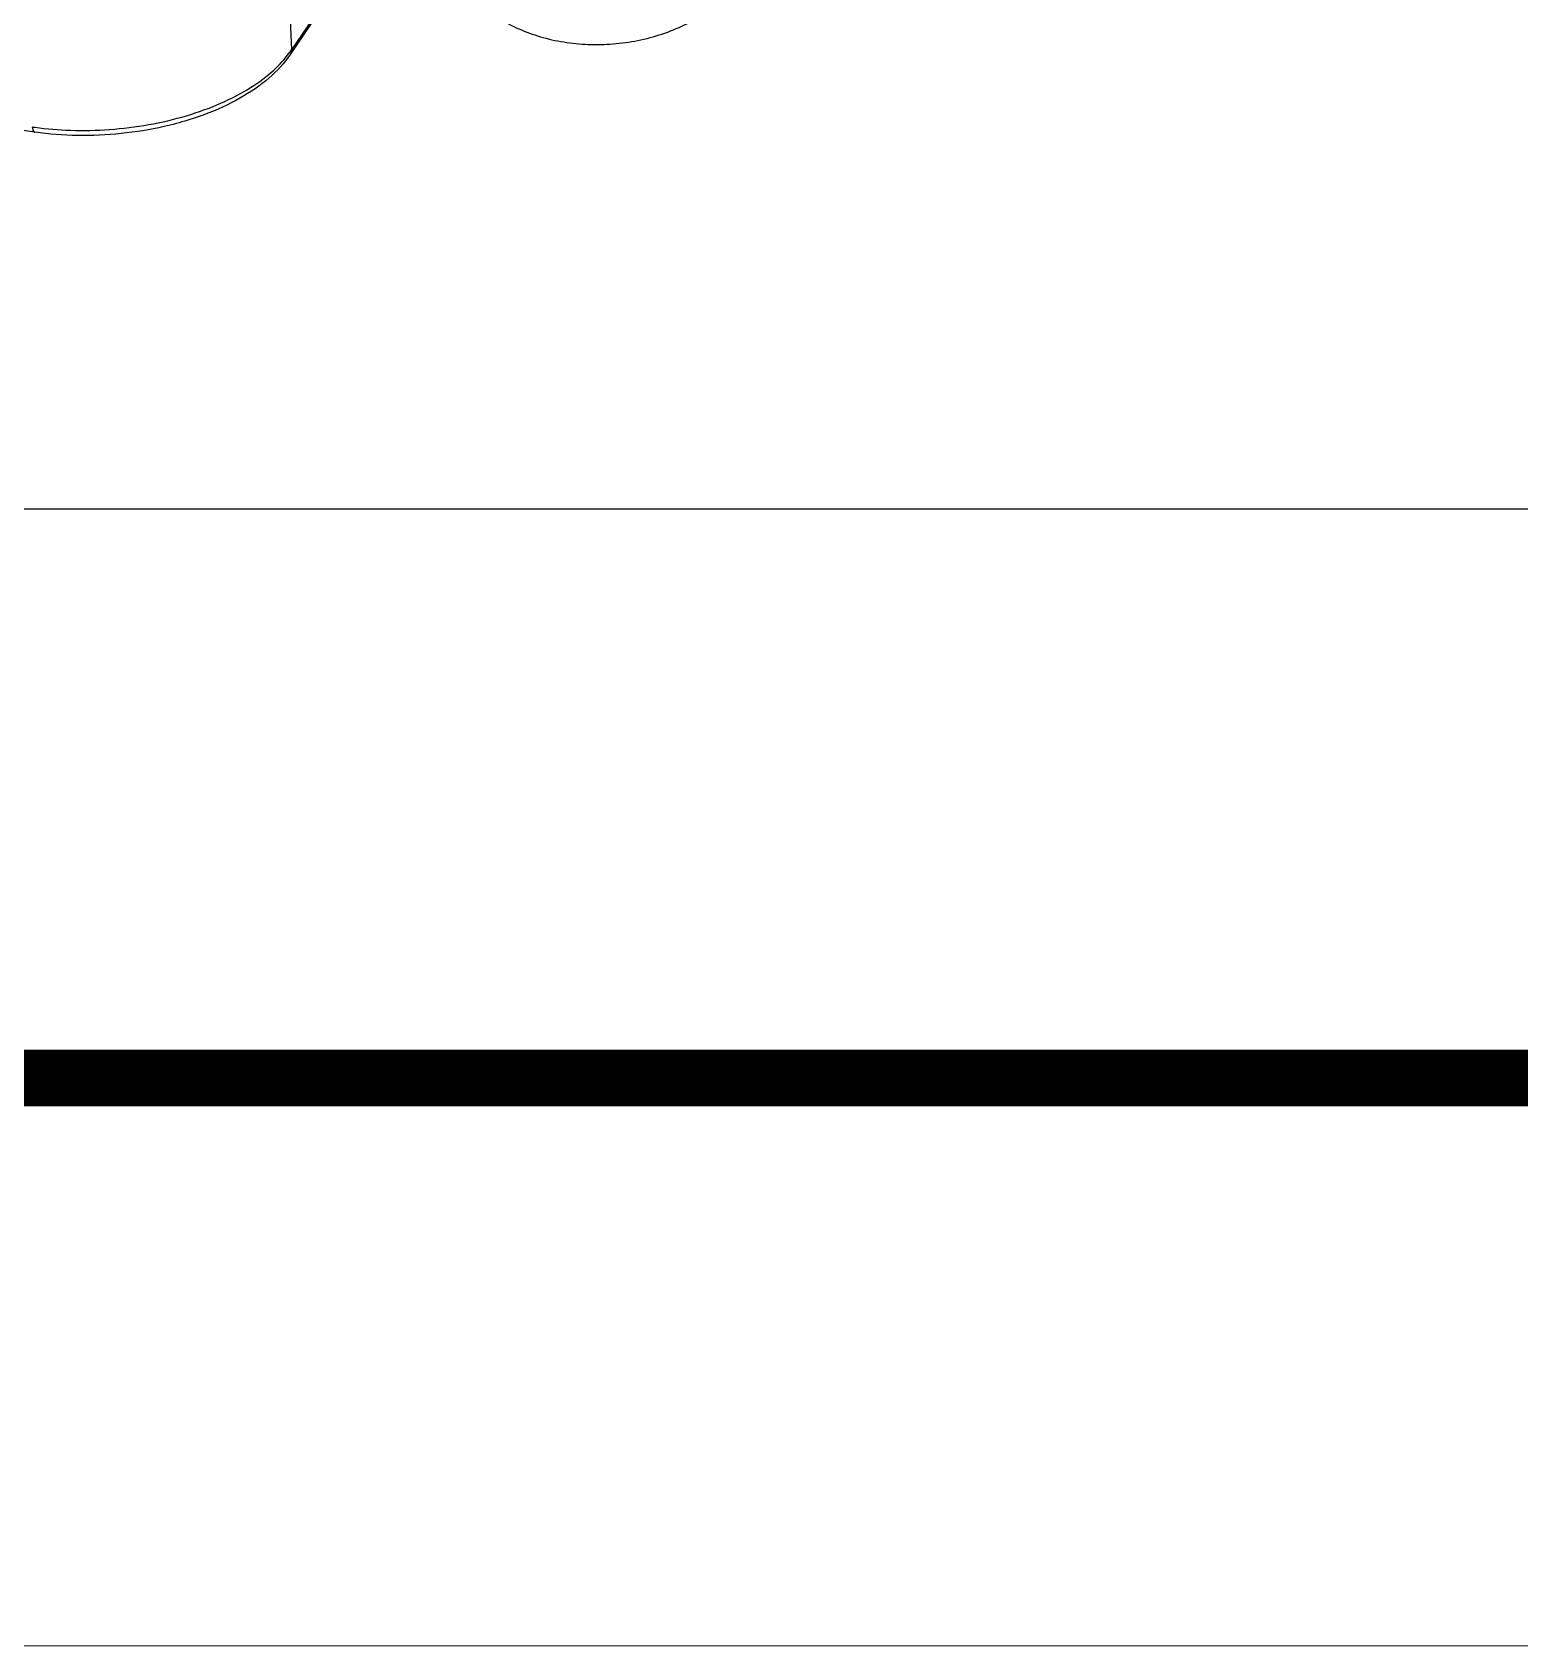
# Model space of a CAD drawing. Header units: millimetres. Extents: x 7899 to 8374, y 2483 to 2813.
# Drawn here: x 8156.13 to 8177.58, y 2483.16 to 2506.43 of the extents above; entities that cross this region are included whole.
import ezdxf
from ezdxf.enums import TextEntityAlignment as Align

# ---------------------------------------------------------------- set-up
doc = ezdxf.new("R2010")
doc.units = ezdxf.units.MM
doc.layers.add('4', color=7, linetype='Continuous')
doc.layers.add('from', color=7, linetype='Continuous', lineweight=13)
doc.styles.get("Standard").update_dxf_attribs({"font": 'arial.ttf', "width": 0.9})
doc.styles.add('宋体', font='SimSun.ttf')
doc.dimstyles.get("Standard").update_dxf_attribs({"dimtxt": 3, "dimasz": 0.1875, "dimexe": 0.66, "dimexo": 1, "dimgap": 0.09, "dimtad": 0, "dimdsep": 46, "dimtxsty": 'Standard', "dimcen": 0.09, "dimazin": 2, "dimtp": 0.01, "dimtm": 0.01, "dimtfac": 1, "dimtofl": 0, "dimtmove": 0, "dimatfit": 3, "dimfxl": 0, "dimtolj": 1, "dimarcsym": 0})

# ---------------------------------------------------------------- blocks, each defined once
blk = doc.blocks.new('TK-D')
at = {"layer": 'from'}
blk.add_lwpolyline([(-594.5, -413.124), (594.5, -413.124), (594.5, 413.124), (-594.5, 413.124)], close=True, dxfattribs=at)
at = {"layer": 'from', "const_width": 2.049}
blk.add_lwpolyline([(-574.009, -392.633), (-574.009, 392.633), (574.009, 392.633), (574.009, -392.633), (-574.009, -392.633)], dxfattribs=at)
at = {"layer": 'from', "color": 6, "style": '宋体', "width": 0.7}
blk.add_attdef('40004', text='', height=8.317, dxfattribs=at).set_placement((430.843, -344.43), align=Align.MIDDLE)
blk = doc.blocks.new('*u128')
at = {"color": 7, "linetype": 'Continuous', "start_tangent": (0.08573, -0.996318), "end_tangent": (0.560436, 0.828198)}
blk.add_spline([(-1.21, -110.821), (-1.179, -111.02), (-1.103, -111.26), (-0.983, -111.493), (-0.819, -111.715), (-0.611, -111.923), (-0.358, -112.111), (-0.059, -112.273), (0.283, -112.404), (0.655, -112.494), (1.045, -112.538), (1.442, -112.536), (1.841, -112.487), (2.23, -112.39), (2.595, -112.249), (2.917, -112.074), (3.194, -111.873), (3.424, -111.652), (3.596, -111.433)], degree=3, dxfattribs=at)
at = {"layer": '4', "color": 7, "linetype": 'Continuous'}
for p, q in [((-0.662, -108.243), (-3.68, -112.704)), ((-0.649, -108.179), (-3.659, -112.629)), ((-7.773, -113.948), (-32.453, -110.434)), ((-3.742, -110.871), (-3.659, -112.629))]:
    blk.add_line(p, q, dxfattribs=at)
for centre, radius, start, end in [((-4.935, -111.769), 1.538, 323.3731, 326.0122), ((-7.06, -108.646), 5.271, 261.7837, 262.2928)]:
    blk.add_arc(centre, radius, start, end, dxfattribs=at)
for points, start_tangent, end_tangent in [([(-5.342, -113.683), (-4.79, -113.482), (-4.314, -113.232), (-3.937, -112.947), (-3.7, -112.686)], (0.958623, 0.284677), (0.596412, 0.802678)), ([(-3.68, -112.704), (-4.017, -113.077), (-4.485, -113.403), (-5.055, -113.666), (-5.32, -113.756)], (-0.559923, -0.828544), (-0.955729, -0.294247)), ([(-3.659, -112.629), (-3.67, -112.687), (-3.68, -112.704)], (0.027823, -0.999613), (-0.56171, -0.827334)), ([(-7.766, -113.869), (-7.2, -113.916), (-6.577, -113.904), (-5.946, -113.826), (-5.342, -113.683)], (0.990965, -0.134118), (0.95858, 0.284824)), ([(-7.813, -113.862), (-7.802, -113.914), (-7.784, -113.943), (-7.773, -113.947)], (0.09589, -0.995392), (0.992461, -0.122561)), ([(-5.32, -113.756), (-5.699, -113.857), (-6.388, -113.97), (-7.089, -114.001), (-7.773, -113.948)], (-0.955729, -0.294247), (-0.989985, 0.141175))]:
    blk.add_spline(points, degree=3, dxfattribs=dict(at, start_tangent=start_tangent, end_tangent=end_tangent))
at = {"layer": 'from', "color": 4}
blk.add_leader([(-16.532, -119.981), (44.73, -119.981)], dimstyle='Standard', override={"dimasz": 2, "dimldrblk": 'Small'}, dxfattribs=at)

msp = doc.modelspace()

# ---------------------------------------------------------------- block references
for name, p, xscale, yscale, zscale in [('TK-D', (8136.281, 2648.193), 0.3994655350151113, 0.3994655350155347, 0.3994655350151841), ('*u128', (8163.159, 2607.542), 0.9, 0.9, 0.9)]:
    msp.add_blockref(name, p, dxfattribs=dict(xscale=xscale, yscale=yscale, zscale=zscale))

doc.saveas('drawing.dxf')
